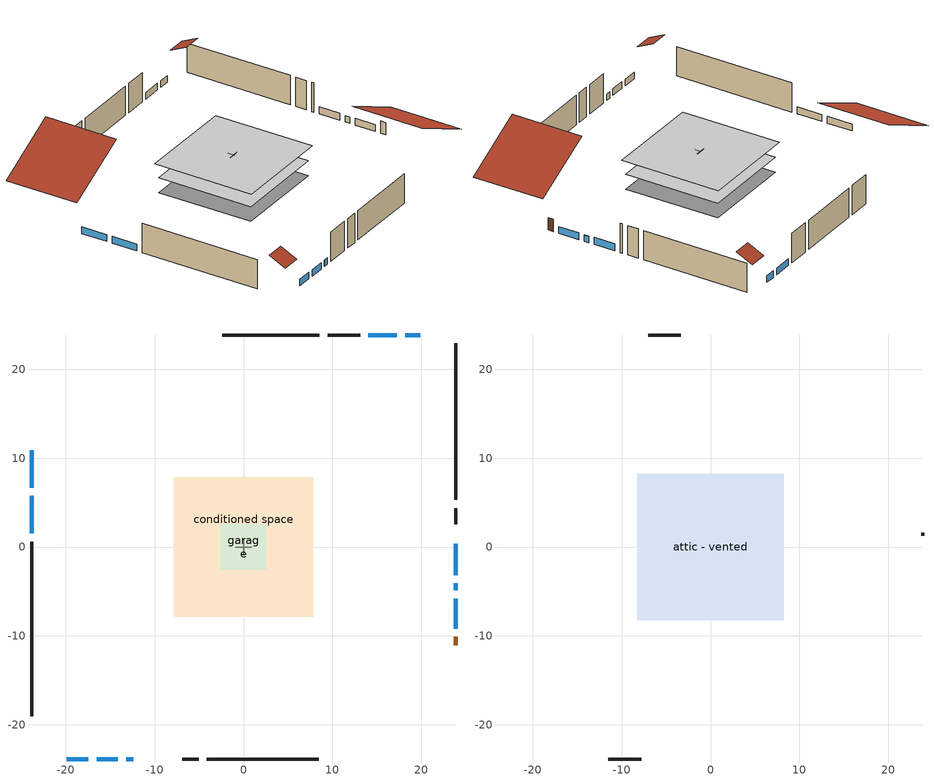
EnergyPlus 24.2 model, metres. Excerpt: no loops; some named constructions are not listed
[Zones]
conditioned space
 floor to garage (Floor1 construction): -2.59,-2.59 -2.59,2.59 2.59,2.59 2.59,-2.59 z0
 floor adiabatic (AdiabaticFloorConstruction): -7.84,-7.84 -7.84,7.84 7.84,7.84 7.84,-7.84 z2.44
 floor foundation (Slab2 construction): -7.84,-7.84 -7.84,7.84 7.84,7.84 7.84,-7.84 z0
 wall outside (AdiabaticWallConstruction 1): 23.85,-11.03 23.85,-10.12 z0:2.03
 wall outside (AdiabaticWallConstruction): -23.85,10.88 -23.85,6.67 / -23.85,5.74 -23.85,1.53 / 23.85,-9.19 23.85,-5.81 z0:1.13; -19.87,-23.85 -17.46,-23.85 / 19.87,23.85 18.2,23.85 / -16.53,-23.85 -14.13,-23.85 z0:1.1; 17.27,23.85 14.05,23.85 z0:1.07; 23.85,-4.89 23.85,-4.08 / -13.2,-23.85 -12.43,-23.85 z0:1.04; 23.85,-3.16 23.85,0.34 z0:1.16
 wall outside (Wall3 construction): -23.85,0.6 -23.85,-19.07 z0:4.88
 wall outside (Wall4 construction): 8.53,23.85 -2.4,23.85 z0:4.88
 wall outside (Wall7 construction): 23.85,5.3 23.85,22.92 z0:4.88
 wall outside (Wall8 construction): -4.12,-23.85 8.47,-23.85 z0:4.88
 wall to garage (Wall5 construction): 0,-0.91 0,0.91 z0:4.88
 wall to garage (Wall6 construction): 0.91,0 -0.91,0 z0:4.88
 window (WindowConstruction): -23.85,10.88 -23.85,6.67 z0:1.13
 window (WindowConstruction 9): -19.87,-23.85 -17.46,-23.85 z0:1.1
 window (WindowConstruction 1): -23.85,5.74 -23.85,1.53 z0:1.13
 window (WindowConstruction 2): 19.87,23.85 18.2,23.85 z0:1.1
 window (WindowConstruction 3): 17.27,23.85 14.05,23.85 z0:1.07
 window (WindowConstruction 4): 23.85,-9.19 23.85,-5.81 z0:1.13
 window (WindowConstruction 5): 23.85,-4.88 23.85,-4.09 z0:1.04
 window (WindowConstruction 6): 23.85,-3.16 23.85,0.34 z0:1.16
 window (WindowConstruction 7): -16.53,-23.85 -14.13,-23.85 z0:1.1
 window (WindowConstruction 8): -13.2,-23.85 -12.43,-23.85 z0:1.04
 door (Door): 23.85,-11.03 23.85,-10.12 z0:2.03
 ceiling adiabatic (AdiabaticFloorConstruction): 7.84,-7.84 7.84,7.84 -7.84,7.84 -7.84,-7.84 z2.44
garage
 floor foundation (Slab1 construction): -2.59,-2.59 -2.59,2.59 2.59,2.59 2.59,-2.59 z0
 wall outside (Wall1 construction): 13.12,23.85 9.46,23.85 z0:4.88
 wall outside (Wall12 construction): -6.87,-23.85 -5.04,-23.85 z0:4.88
 wall outside (Wall2 construction): 23.85,2.54 23.85,4.37 z0:4.88
attic - vented
 floor to conditioned space (Floor2 construction Reversed): -8.26,-8.26 -8.26,8.26 8.26,8.26 8.26,-8.26 z4.88
 wall outside (Wall10 construction): -11.5,-23.85 -7.8,-23.85 z0:4.88
 wall outside (Wall11 construction): 23.85,1.27 23.85,1.61 z0:4.88
 wall outside (Wall9 construction): -3.33,23.85 -7.02,23.85 z0:4.88
 roof outside (Roof1 construction): -23.85,11.81,4.88 -13.08,11.81,10.26 -13.08,23.85,10.26 -23.85,23.85,4.88
 roof outside (Roof2 construction): 20.79,23.85,4.88 20.79,21.12,6.24 23.85,21.12,6.24 23.85,23.85,4.88
 roof outside (Roof3 construction): -20.79,-23.85,4.88 -20.79,-21.12,6.24 -23.85,-21.12,6.24 -23.85,-23.85,4.88
 roof outside (Roof4 construction): 23.85,-11.96,4.88 13.22,-11.96,10.19 13.22,-23.85,10.19 23.85,-23.85,4.88
[Material] Roughness=Rough; Thermal Absorptance=0.9
Name | Thickness {m} | Conductivity {W/m-K} | Density {kg/m3} | Specific Heat {J/kg-K} | Solar Absorptance | Visible Absorptance
ceiling loosefill ins | 0.0846667 | 0.0480833 | 16.02 | 1046.75 | 0.7 | 0.7
ceiling stud and cavity | 0.1397 | 0.302811 | 65.682 | 1177.47 | 0.7 | 0.7
floor covering | 0.0127 | 0.0433444 | 54.468 | 1339.84 | 0.6 | 0.6
floor stud and cavity | 0.1397 | 0.923637 | 92.3553 | 1139.71 | 0.7 | 0.7
gypsum board | 0.0127 | 0.160291 | 801 | 837.4 | 0.6 | 0.6
osb sheathing 0.5 in. 2; osb sheathing 0.5 in. 3 | 0.0127 | 0.115458 | 512.64 | 1214.23 | 0.7 | 0.7
osb sheathing 0.75 in. | 0.01905 | 0.115458 | 512.64 | 1214.23 | 0.7 | 0.7
wall stud and cavity 2 | 0.1397 | 0.335416 | 139.0536 | 1170.24 | 0.7 | 0.7
[Construction]
Floor1 construction Reversed: floor covering, osb sheathing 0.75 in., floor stud and cavity
Floor2 construction: ceiling loosefill ins, ceiling stud and cavity, gypsum board
Wall5 construction Reversed: gypsum board, wall stud and cavity 2, osb sheathing 0.5 in. 2
Wall6 construction Reversed: gypsum board, wall stud and cavity 2, osb sheathing 0.5 in. 3
[Schedule:Day:Interval]
cooling season schedule day; cooling season schedule day 2; cooling season schedule default day; natural vent schedule default day: No, 24:00, 0
cooling season schedule day 1; natural vent schedule day: No, 24:00, 1
[Schedule:Week:Daily]
cooling season schedule Week Rule - Jan1-May26: cooling season schedule day, cooling season schedule day, cooling season schedule day, cooling season schedule day, cooling season schedule day, cooling season schedule day, cooling season schedule day, cooling season schedule default day, cooling season schedule default day, cooling season schedule default day, cooling season schedule default day, cooling season schedule default day
cooling season schedule Week Rule - May27-Jun2: cooling season schedule day, cooling season schedule day, cooling season schedule day, cooling season schedule day, cooling season schedule day, cooling season schedule day 1, cooling season schedule day 1, cooling season schedule default day, cooling season schedule default day, cooling season schedule default day, cooling season schedule default day, cooling season schedule default day
cooling season schedule Week Rule - Jun3-Sep29: cooling season schedule day 1, cooling season schedule day 1, cooling season schedule day 1, cooling season schedule day 1, cooling season schedule day 1, cooling season schedule day 1, cooling season schedule day 1, cooling season schedule default day, cooling season schedule default day, cooling season schedule default day, cooling season schedule default day, cooling season schedule default day
cooling season schedule Week Rule - Sep30-Oct6: cooling season schedule day 1, cooling season schedule day 2, cooling season schedule day 2, cooling season schedule day 2, cooling season schedule day 2, cooling season schedule day 2, cooling season schedule day 2, cooling season schedule default day, cooling season schedule default day, cooling season schedule default day, cooling season schedule default day, cooling season schedule default day
cooling season schedule Week Rule - Oct7-Dec31: cooling season schedule day 2, cooling season schedule day 2, cooling season schedule day 2, cooling season schedule day 2, cooling season schedule day 2, cooling season schedule day 2, cooling season schedule day 2, cooling season schedule default day, cooling season schedule default day, cooling season schedule default day, cooling season schedule default day, cooling season schedule default day
natural vent schedule Week Rule - Jan1-Jan6: natural vent schedule day, natural vent schedule day, natural vent schedule default day, natural vent schedule day, natural vent schedule default day, natural vent schedule day, natural vent schedule default day, natural vent schedule default day, natural vent schedule default day, natural vent schedule default day, natural vent schedule default day, natural vent schedule default day
natural vent schedule Week Rule - Jan7-Dec31: natural vent schedule default day, natural vent schedule day, natural vent schedule default day, natural vent schedule day, natural vent schedule default day, natural vent schedule day, natural vent schedule default day, natural vent schedule default day, natural vent schedule default day, natural vent schedule default day, natural vent schedule default day, natural vent schedule default day
[Schedule:Year]
cooling season schedule: cooling season schedule Week Rule - Jan1-May26, 1, 1, 5, 26, cooling season schedule Week Rule - May27-Jun2, 5, 27, 6, 2, cooling season schedule Week Rule - Jun3-Sep29, 6, 3, 9, 29, cooling season schedule Week Rule - Sep30-Oct6, 9, 30, 10, 6, cooling season schedule Week Rule - Oct7-Dec31, 10, 7, 12, 31
natural vent schedule: natural vent schedule Week Rule - Jan1-Jan6, 1, 1, 1, 6, natural vent schedule Week Rule - Jan7-Dec31, 1, 7, 12, 31
